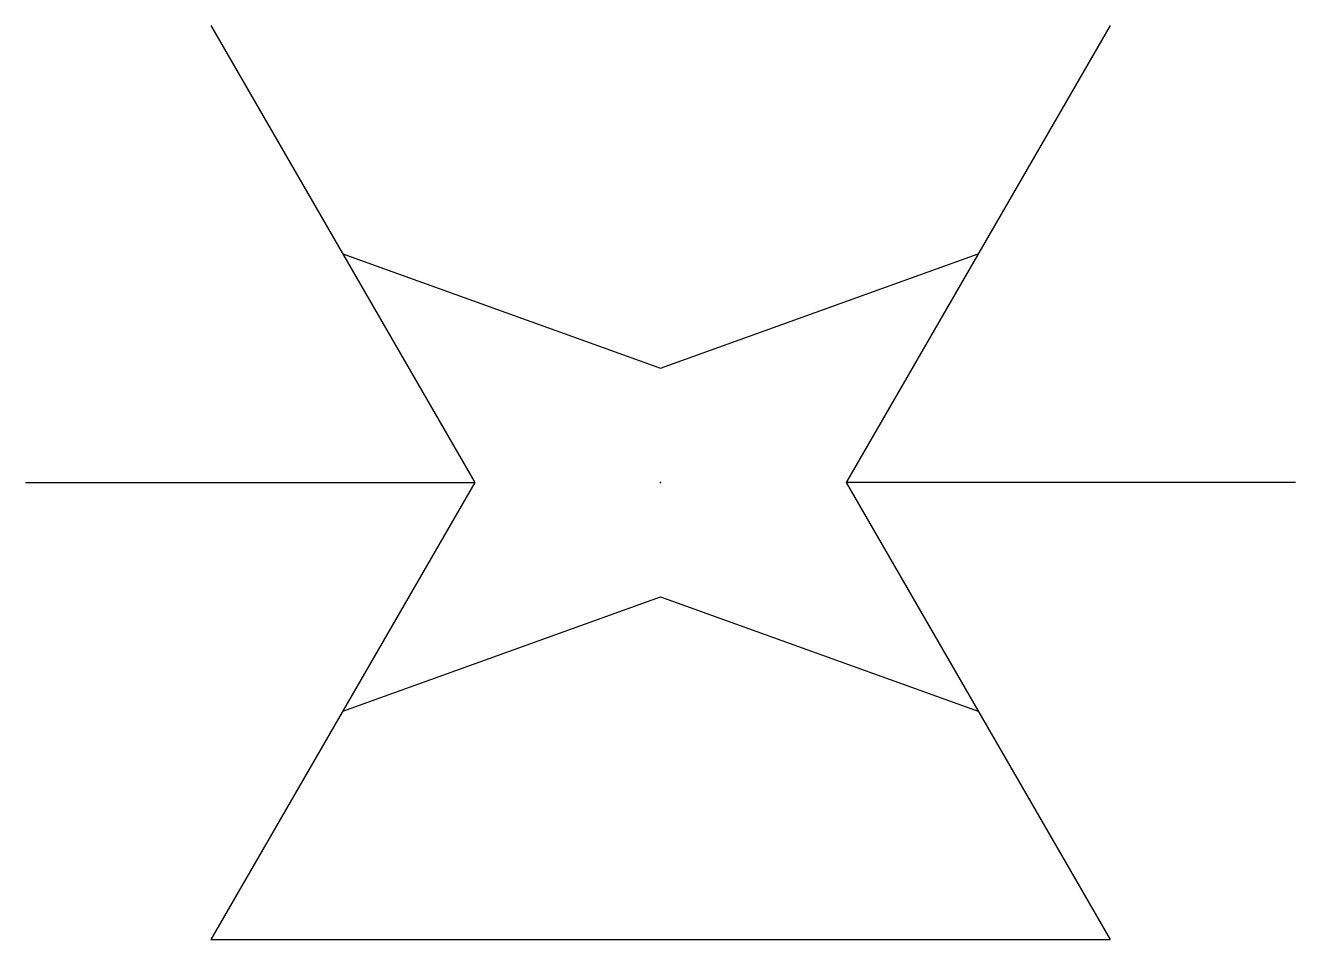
# Model space of a CAD drawing. Header units: millimetres. Extents: x -1.11 to 1.3, y -0.96 to 0.77.
import ezdxf

# ---------------------------------------------------------------- set-up
doc = ezdxf.new("R2010")
doc.units = ezdxf.units.MM
doc.header["$LTSCALE"] = 3
doc.header["$PDSIZE"] = -1
doc.layers.add('Duong bao', color=7, linetype='Continuous')

msp = doc.modelspace()

# ---------------------------------------------------------------- linework, layer by layer
at = {"color": 7, "linetype": 'Continuous'}
for p, q in [((-0.7548, 0.7732), (-0.2545, -0.0932)), ((0.9491, 0.7732), (0.4489, -0.0932)), ((-1.1065, -0.0932), (-0.2545, -0.0932)), ((-0.2545, -0.0932), (-0.7548, -0.9596)), ((1.3008, -0.0932), (0.4489, -0.0932)), ((0.4489, -0.0932), (0.9491, -0.9596)), ((-0.7548, -0.9596), (0.9491, -0.9596))]:
    msp.add_line(p, q, dxfattribs=at)
msp.add_point((0.0972, -0.0932), dxfattribs=at)
at = {"layer": 'Duong bao'}
for p, q in [((-0.5046, 0.34), (0.0972, 0.1234)), ((0.0972, 0.1234), (0.699, 0.34)), ((-0.5046, -0.5264), (0.0972, -0.3098)), ((0.0972, -0.3098), (0.699, -0.5264))]:
    msp.add_line(p, q, dxfattribs=at)

doc.saveas('drawing.dxf')
